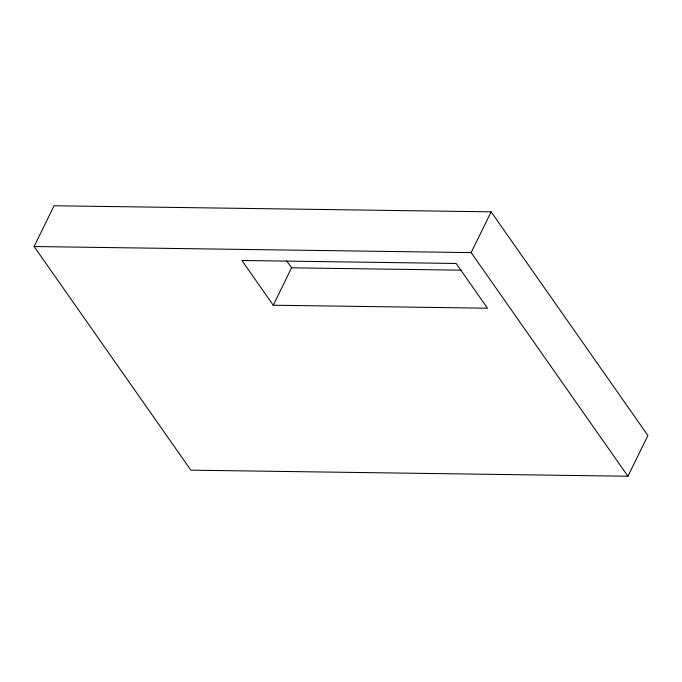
<?xml version="1.0" encoding="UTF-8"?>
<svg xmlns="http://www.w3.org/2000/svg" width="682" height="682" viewBox="0 0 682 682"><rect width="100%" height="100%" fill="white"/><g stroke="black" fill="none" stroke-linecap="round" stroke-linejoin="round"><path stroke-width="1.02" d="M34.1 246.526L54.074 205.759L491.134 211.838L647.9 435.474L627.926 476.241L190.866 470.162L34.1 246.526L471.16 252.604L627.926 476.241M273.252 305.221L241.897 260.49L456.147 263.474L487.494 308.196L273.252 305.221L291.581 267.813L286.755 260.933M471.16 252.604L491.134 211.838M291.581 267.813L461.279 270.174"/></g></svg>
